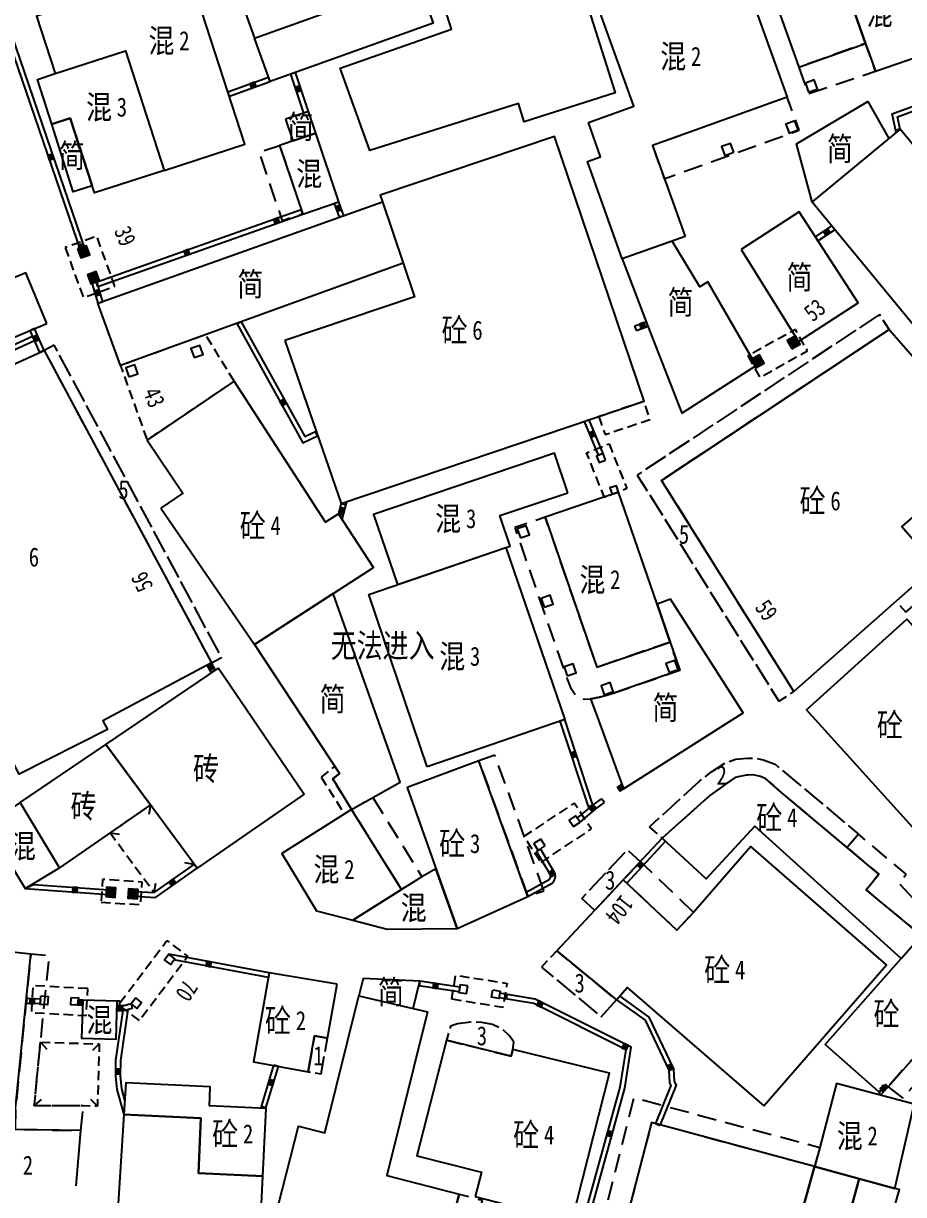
# Model space of a CAD drawing. Extents: x 395778 to 396698, y 996972 to 998012.
# Drawn here: x 396146 to 396192.3, y 997488.7 to 997550.3 of the extents above; entities that cross this region are included whole.
import ezdxf
from ezdxf.enums import TextEntityAlignment as Align

# ---------------------------------------------------------------- set-up
doc = ezdxf.new("R2010")
doc.units = 0
doc.header["$LTSCALE"] = 0.5
for name, pattern in [('X32', [1.5, 1, -0.5]), ('X39', [3, 2.5, -0.5]), ('X5', [3, 2, -1])]:
    doc.linetypes.add(name, pattern=pattern)
doc.layers.get('0').update_dxf_attribs({"linetype": 'CONTINUOUS'})
doc.layers.add('JMD', color=6, linetype='CONTINUOUS')
doc.layers.add('门牌号', color=2, linetype='CONTINUOUS')
doc.styles.add('正等线体', font='simhei.ttf')
doc.styles.add('细等线体', font='', dxfattribs={"width": 0.8})
doc.styles.get('细等线体').set_extended_font_data('SimSun')

# ---------------------------------------------------------------- blocks, each defined once
blk = doc.blocks.new('*U0')
at = {"linetype": 'Continuous'}
for points in [[(0, 0), (0.5, 0.5), (-0.5, 0.5)], [(0, 0), (-0.5, 0.5), (-0.5, -0.5)], [(0, 0), (-0.5, -0.5), (0.5, -0.5)], [(0, 0), (0.5, -0.5), (0.5, 0.5)]]:
    blk.add_solid(points, dxfattribs=at)
blk = doc.blocks.new('gc002')
blk.add_lwpolyline([(-0.5, -0.5), (0.5, -0.5), (0.5, 0.5), (-0.5, 0.5), (-0.5, -0.5)])
at = {"linetype": 'Continuous'}
blk.add_blockref('*U0', (0, 0), dxfattribs=at)
blk = doc.blocks.new('gc291')
blk.add_lwpolyline([(-0.5, -0.5), (0.5, -0.5), (0.5, 0.5), (-0.5, 0.5), (-0.5, -0.5)])

msp = doc.modelspace()

# ---------------------------------------------------------------- linework, layer by layer
at = {"layer": 'JMD', "linetype": 'Continuous'}
for p, q in [((396158.991, 997547.195), (396158.907, 997547.43)), ((396160.317, 997547.67), (396160.081, 997547.586)), ((396156.851, 997546.428), (396156.774, 997546.666)), ((396161.006, 997545.618), (396160.769, 997545.538)), ((396192.096, 997544.695), (396191.851, 997544.643)), ((396160.703, 997540.232), (396160.623, 997540.469)), ((396162.602, 997540.87), (396162.365, 997540.791, -990.949)), ((396162.865, 997540.146), (396162.629, 997540.062, -990.949)), ((396188.67, 997539.415), (396188.51, 997539.609)), ((396187.775, 997538.821), (396187.639, 997539.03)), ((396149.058, 997538.197), (396149.295, 997538.278)), ((396149.553, 997536.839), (396149.792, 997536.912)), ((396149.941, 997536.425), (396149.857, 997536.66)), ((396149.948, 997535.542), (396150.184, 997535.627)), ((396157.239, 997534.487), (396157.477, 997534.573, 6.043)), ((396178.236, 997534.12), (396178.151, 997534.355)), ((396178.835, 997534.337), (396178.746, 997534.571, 6.543)), ((396146.609, 997534.214), (396146.381, 997534.113)), ((396146.611, 997533.593), (396146.507, 997533.82)), ((396147.117, 997533.067), (396146.888, 997532.966)), ((396175.754, 997529.416, 6.554), (396175.522, 997529.324)), ((396161.485, 997528.581), (396161.38, 997528.807)), ((396176.482, 997527.648), (396176.25, 997527.555, 6.554)), ((396162.718, 997525.012), (396162.96, 997524.948)), ((396162.578, 997524.484), (396162.82, 997524.42)), ((396155.911, 997516.644), (396155.692, 997516.523)), ((396156.121, 997516.264), (396155.902, 997516.143)), ((396174.472, 997513.66), (396174.235, 997513.579, 6.508)), ((396177.559, 997510.013), (396177.426, 997510.225)), ((396177.374, 997509.897), (396177.241, 997510.109)), ((396152.704, 997509.172), (396152.621, 997508.679)), ((396175.952, 997509.162), (396175.715, 997509.083)), ((396176.552, 997509.302), (396176.401, 997509.501)), ((396175.272, 997508.266), (396175.129, 997508.472, 6.508)), ((396150.589, 997507.713), (396151.082, 997507.63)), ((396179.581, 997507.434), (396179.765, 997507.265, -989.272)), ((396173.198, 997506.854), (396172.984, 997506.725)), ((396155.008, 997506.049), (396154.515, 997506.13)), ((396155.157, 997505.848), (396155.008, 997506.049)), ((396146.114, 997504.778), (396146.556, 997504.997)), ((396150.481, 997504.461), (396150.499, 997504.71)), ((396152.899, 997504.57), (396152.98, 997505.064)), ((396177.547, 997505.234), (396177.736, 997505.07, -989.272)), ((396151.903, 997504.374), (396151.917, 997504.624)), ((396172.533, 997504.36), (396172.447, 997504.598, 6.652)), ((396158.944, 997500.351), (396158.9, 997500.105)), ((396166.862, 997499.919), (396166.824, 997499.672)), ((396168.955, 997499.596), (396168.914, 997499.35)), ((396171.436, 997499.214), (396171.396, 997498.967)), ((396146.192, 997498.995), (396146.185, 997498.745)), ((396146.93, 997498.974), (396146.915, 997498.724, 6.142)), ((396148.918, 997498.915), (396148.911, 997498.665)), ((396149.148, 997498.909), (396149.141, 997498.659)), ((396151.688, 997498.718), (396151.749, 997498.476)), ((396177.195, 997498.926), (396177.358, 997499.117, -982.032)), ((396146.929, 997496.704), (396147.26, 997496.329)), ((396150.016, 997496.614), (396149.652, 997496.271)), ((396159.429, 997495.419), (396159.19, 997495.491)), ((396191.459, 997494.362), (396191.369, 997494.441)), ((396146.603, 997493.361), (396146.974, 997493.697)), ((396149.92, 997493.336), (396149.577, 997493.7)), ((396191.072, 997493.937), (396190.983, 997494.018)), ((396158.772, 997493.247), (396158.533, 997493.319)), ((396179.23, 997492.427), (396179.462, 997492.333))]:
    msp.add_line(p, q, dxfattribs=at)
at = {"layer": 'JMD', "linetype": 'Continuous', "flags": 128}
for points in [[(396172.352, 997561.645), (396177.116, 997546.6), (396172.336, 997545.086), (396172.034, 997546.04), (396164.225, 997543.567), (396162.67, 997547.909), (396168.518, 997549.949), (396165.508, 997559.485)], [(396159.802, 997545.213), (396160.185, 997544.074), (396161.389, 997544.479), (396161.006, 997545.618)], [(396183.742, 997538.365), (396186.76, 997533.528), (396189.894, 997535.57), (396186.781, 997540.346)], [(396186.507, 997515.129), (396179.557, 997526.236), (396191.522, 997534.173), (396196.945, 997527.965), (396192.185, 997523.808), (396193.982, 997521.751)], [(396147.117, 997533.067), (396155.911, 997516.644), (396150.205, 997513.589), (396150.45, 997513.132), (396145.805, 997510.785), (396140.62, 997521.047), (396140.047, 997520.758), (396136.154, 997528.095)], [(396174.64, 997525.587), (396173.938, 997527.669), (396164.429, 997524.444), (396165.68, 997520.755), (396171.373, 997522.705), (396171.601, 997522.785), (396171.059, 997524.38)], [(396180.007, 997517.736), (396179.324, 997519.722), (396177.293, 997525.623), (396173.45, 997524.301), (396176.164, 997516.414)], [(396167.24, 997511.182), (396164.169, 997520.237), (396171.373, 997522.705), (396174.472, 997513.66)], [(396162.309, 997520.287), (396158.173, 997517.607), (396162.64, 997510.835), (396162.283, 997510.552), (396163.274, 997508.928), (396165.822, 997510.379)], [(396160.779, 997509.742), (396155.157, 997505.848), (396150.354, 997512.356), (396156.279, 997516.371)], [(396169.957, 997511.485), (396166.183, 997510.094), (396168.827, 997502.683), (396172.533, 997504.36)], [(396142.232, 997493.574), (396145.62, 997493.241), (396146.415, 997501.332), (396143.029, 997501.69), (396143.018, 997501.57), (396142.818, 997499.535)], [(396192.138, 997501.102), (396193.036, 997502.117), (396195.801, 997499.275), (396191.459, 997494.362), (396191.326, 997494.48), (396190.98, 997494.088), (396188.15, 997496.589)], [(396166.505, 997498.476), (396166.862, 997499.919), (396163.874, 997500.044), (396163.644, 997499.149)], [(396168.928, 997488.712), (396167.239, 997482.555), (396168.393, 997482.228), (396167.548, 997479.245), (396158.875, 997481.686), (396160.338, 997486.998), (396159.215, 997487.345), (396160.475, 997492.291), (396161.864, 997491.948), (396163.644, 997499.149), (396166.505, 997498.476), (396167.252, 997498.301), (396165.126, 997489.702)], [(396150.958, 997498.854), (396149.148, 997498.909), (396149.087, 997496.91), (396150.897, 997496.855)], [(396158.603, 997489.664), (396158.779, 997493.212), (396155.799, 997493.356), (396155.847, 997494.354), (396151.402, 997494.565), (396151.299, 997492.9), (396155.359, 997492.709), (396155.22, 997489.827)], [(396187.597, 997490.166), (396191.807, 997489.017), (396192.835, 997493.449), (396188.756, 997494.532), (396187.865, 997491.173)], [(396177.033, 997484.786), (396185.489, 997482.583), (396186.106, 997484.802), (396187.597, 997490.166), (396179.027, 997492.475)], [(396187.597, 997490.166), (396185.489, 997482.583), (396189.962, 997481.418), (396190.524, 997483.574), (396188.472, 997484.144), (396189.941, 997489.526)], [(396188.472, 997484.144), (396190.524, 997483.574), (396192.052, 997488.961), (396191.807, 997489.017), (396189.941, 997489.526)]]:
    msp.add_lwpolyline(points, close=True, dxfattribs=at)
for points, elevation in [([(396161.104, 997553.638), (396162.105, 997553.997), (396160.872, 997557.383), (396164.531, 997558.682), (396167.549, 997550.262), (396158.991, 997547.195), (396158.171, 997549.483), (396162.09, 997550.888)], 5.742), ([(396192.865, 997553.881), (396191.882, 997556.643), (396184.56, 997554.164), (396186.764, 997547.951), (396190.28, 997549.203), (396189.093, 997552.538)], -983.419), ([(396157.185, 997552.233), (396158.171, 997549.483), (396162.09, 997550.888), (396161.104, 997553.638)], 5.742), ([(396180.792, 997539.051), (396177.485, 997537.881), (396175.673, 997543.004), (396176.351, 997543.244), (396175.713, 997545.048), (396178.101, 997545.907), (396176.159, 997551.306), (396183.492, 997553.795), (396186.16, 997546.378), (396179.073, 997543.829)], -988.697), ([(396190.28, 997549.203), (396190.799, 997547.743), (396194.51, 997549.023), (396192.865, 997553.881), (396189.093, 997552.538)], -983.419), ([(396153.424, 997542.531), (396157.668, 997543.907), (396155.199, 997551.521), (396154.652, 997553.211), (396150.31, 997551.803), (396146.722, 997550.64), (396147.703, 997547.614), (396151.389, 997548.809)], -89.997), ([(396151.389, 997548.809), (396153.424, 997542.531), (396149.763, 997541.344), (396149.641, 997541.722), (396148.489, 997545.274), (396147.528, 997544.963), (396146.767, 997547.31), (396147.703, 997547.614)], -89.997), ([(396187.465, 997540.876), (396186.65, 997543.932), (396190.4, 997546.143), (396191.501, 997544.204)], 6.336), ([(396149.641, 997541.722), (396148.642, 997541.398), (396147.528, 997544.963), (396148.489, 997545.274)], -991.034), ([(396201.451, 997533.35), (396192.096, 997544.695), (396187.465, 997540.876), (396196.82, 997529.531)], -90.459), ([(396159.49, 997543.841), (396160.703, 997540.232), (396162.602, 997540.87), (396161.389, 997544.479)], -990.949), ([(396159.758, 997533.582), (396162.718, 997525.012), (396178.645, 997530.393), (396173.94, 997544.319), (396164.773, 997541.222), (396164.892, 997540.868), (396165.977, 997537.659), (396166.576, 997535.885)], -982.016), ([(396165.977, 997537.659), (396151.13, 997532.269), (396149.948, 997535.542), (396164.892, 997540.868)], 6.043), ([(396180.617, 997529.76), (396184.522, 997532.272), (396181.991, 997536.673), (396181.562, 997536.415), (396180.121, 997538.814), (396177.485, 997537.881), (396178.835, 997534.337)], 6.469), ([(396147.265, 997534.488), (396146.159, 997537.138), (396142.93, 997535.79), (396144.036, 997533.14)], 5.896), ([(396153.241, 997524.767), (396158.173, 997517.607), (396164.414, 997521.651), (396162.578, 997524.484), (396161.901, 997524.045), (396157.108, 997531.441), (396152.527, 997528.357), (396154.413, 997525.556)], 6.203), ([(396176.619, 997527.305), (396176.482, 997527.648), (396176.139, 997527.511), (396176.276, 997527.168)], 6.554), ([(396177.293, 997525.623), (396177.184, 997525.956), (396176.844, 997525.845), (396176.956, 997525.507)], 6.557), ([(396176.299, 997514.845), (396175.861, 997514.759), (396175.824, 997514.757), (396176.166, 997513.822), (396177.559, 997510.013), (396183.845, 997514.024), (396180.027, 997519.988), (396179.324, 997519.722), (396180.007, 997517.736), (396180.517, 997516.254), (396176.674, 997514.932)], 6.596), ([(396193.249, 997507.439), (396187.172, 997514.169), (396192.45, 997518.935), (396197.108, 997513.789), (396194.422, 997511.357), (396195.846, 997509.784)], -989.419), ([(396147.928, 997505.877), (396145.851, 997509.305), (396150.354, 997512.356), (396152.704, 997509.172)], 5.856), ([(396179.581, 997507.434), (396181.908, 997505.296), (396184.452, 997508.065), (396192.138, 997501.102), (396193.208, 997502.312), (396190.308, 997504.709), (396190.975, 997505.533), (396185.884, 997509.813), (396185.035, 997510.548), (396184.758, 997510.678), (396184.373, 997510.759), (396183.994, 997510.739), (396183.422, 997510.61), (396182.893, 997510.252), (396182.099, 997509.666)], -989.472), ([(396145.851, 997509.305), (396144.093, 997508.114), (396146.114, 997504.778), (396147.928, 997505.877)], 5.856), ([(396165.899, 997504.732), (396163.274, 997508.928), (396159.598, 997506.628), (396161.431, 997503.613), (396163.33, 997503.125)], 6.375), ([(396174.938, 997508.035), (396175.272, 997508.266), (396175.041, 997508.6), (396174.707, 997508.369)], 6.508), ([(396173.44, 997507.021), (396173.206, 997507.381), (396172.846, 997507.147), (396173.08, 997506.787)], 6.66), ([(396184.929, 997493.357), (396191.382, 997500.767), (396184.242, 997506.985), (396181.231, 997503.527), (396180.362, 997502.598), (396177.547, 997505.234), (396174.057, 997501.507), (396177.195, 997498.926), (396177.747, 997499.572)], -982.032), ([(396167.706, 997505.824), (396166.965, 997505.391), (396165.899, 997504.732), (396163.33, 997503.125), (396165.134, 997502.646), (396168.827, 997502.683)], 6.375), ([(396153.676, 997501.326), (396153.443, 997501.019), (396153.75, 997500.786), (396153.983, 997501.093)], -990.829), ([(396162.507, 997499.748), (396158.944, 997500.351), (396158.114, 997495.663), (396160.986, 997495.154), (396161.321, 997497.045), (396162.004, 997496.924)], 6.293), ([(396146.939, 997499.136), (396147.324, 997499.114), (396147.299, 997498.668), (396146.914, 997498.69)], 6.001), ([(396169.379, 997499.659), (396168.977, 997499.726), (396168.91, 997499.324), (396169.312, 997499.257)], 6.421), ([(396170.686, 997499.454), (396171.076, 997499.391), (396171.013, 997499.001), (396170.623, 997499.064)], 6.409), ([(396148.542, 997499.054), (396148.923, 997499.037), (396148.906, 997498.656), (396148.525, 997498.673)], 6.226), ([(396151.929, 997499.027), (396151.688, 997498.718), (396151.997, 997498.477), (396152.238, 997498.786)], -990.846), ([(396169.772, 997488.585), (396174.85, 997487.283), (396176.821, 997495.079), (396171.75, 997496.323), (396171.663, 997495.97), (396168.256, 997496.806), (396166.7, 997490.735), (396170.1, 997489.864)], -988.539), ([(396154.516, 997484.105), (396156.607, 997483.927), (396156.641, 997484.646), (396158.362, 997484.562), (396158.603, 997489.664), (396155.22, 997489.827), (396155.359, 997492.709), (396151.299, 997492.9), (396150.805, 997484.918), (396154.546, 997484.743)], -983.672)]:
    msp.add_lwpolyline(points, close=True, dxfattribs=dict(at, elevation=elevation))
at = {"layer": 'JMD', "color": 7, "linetype": 'Continuous', "flags": 128}
for points in [[(396154.632, 997555.303), (396144.375, 997551.885), (396149.058, 997538.197)], [(396156.851, 997546.428), (396158.991, 997547.195)], [(396161.006, 997545.618), (396160.317, 997547.67)], [(396149.941, 997536.425), (396160.703, 997540.232)], [(396187.775, 997538.821), (396188.67, 997539.415)], [(396149.553, 997536.839), (396149.948, 997535.542)], [(396147.117, 997533.067), (396146.609, 997534.214)], [(396131.372, 997533.475), (396134.118, 997527.875), (396146.611, 997533.593)], [(396156.121, 997516.264), (396155.911, 997516.644)], [(396151.903, 997504.374), (396152.972, 997504.316), (396155.157, 997505.848)], [(396158.944, 997500.351), (396153.676, 997501.326)], [(396168.955, 997499.596), (396166.862, 997499.919)], [(396175.629, 997487.042), (396177.634, 997494.285), (396177.965, 997496.45), (396172.919, 997498.972), (396171.057, 997499.276)], [(396151.688, 997498.718), (396151.297, 997498.619), (396151.091, 997498.625), (396151.097, 997498.855), (396150.958, 997498.854)], [(396151.26, 997498.37), (396150.876, 997495.755), (396150.86, 997494.926), (396150.935, 997494.212), (396151.299, 997492.9)], [(396191.057, 997493.921), (396191.459, 997494.362)]]:
    msp.add_lwpolyline(points, dxfattribs=at)
at = {"layer": 'JMD', "linetype": 'Continuous', "flags": 128}
for points in [[(396154.711, 997555.066), (396144.693, 997551.728), (396149.295, 997538.278)], [(396156.774, 997546.666), (396158.907, 997547.43)], [(396160.769, 997545.538), (396160.081, 997547.586)], [(396149.857, 997536.66), (396160.623, 997540.469)], [(396187.639, 997539.03), (396188.51, 997539.609)], [(396149.792, 997536.912), (396150.184, 997535.626)], [(396131.603, 997533.572), (396134.235, 997528.203), (396146.507, 997533.82)], [(396146.889, 997532.964), (396146.379, 997534.118)], [(396155.913, 997516.123), (396155.691, 997516.526)], [(396151.917, 997504.624), (396152.899, 997504.57), (396155.008, 997506.049)], [(396158.9, 997500.105), (396153.931, 997501.025)], [(396168.914, 997499.35), (396166.802, 997499.675)], [(396175.387, 997487.108), (396177.389, 997494.337), (396177.69, 997496.308), (396172.841, 997498.731), (396171.018, 997499.029)], [(396151.749, 997498.476), (396151.325, 997498.368), (396150.944, 997498.379)], [(396151.52, 997498.418), (396151.126, 997495.734), (396151.111, 997494.936), (396151.181, 997494.258), (396151.347, 997493.664)], [(396190.927, 997493.956), (396191.369, 997494.441)], [(396148.793, 997489.161), (396149.046, 997492.059), (396145.6, 997492.121), (396145.62, 997493.241), (396142.64, 997493.534), (396142.249, 997489.553)]]:
    msp.add_lwpolyline(points, dxfattribs=at)
at = {"layer": 'JMD', "linetype": 'X5', "flags": 128}
for points, elevation in [([(396186.764, 997547.951), (396187.259, 997546.565), (396190.799, 997547.743), (396190.28, 997549.203)], -986.758), ([(396186.16, 997546.378), (396179.073, 997543.829), (396179.7, 997542.086), (396186.787, 997544.636)], -988.697), ([(396159.49, 997543.841), (396160.703, 997540.232), (396159.641, 997539.875), (396158.428, 997543.484)], -990.949), ([(396192.384, 997519.303), (396194.232, 997520.92), (396193.71, 997521.51), (396191.872, 997519.881)], -989.22), ([(396166.965, 997505.391), (396165.899, 997504.732), (396163.274, 997508.928), (396164.375, 997509.583)], 6.375)]:
    msp.add_lwpolyline(points, close=True, dxfattribs=dict(at, elevation=elevation))
at = {"layer": 'JMD', "linetype": 'Continuous', "flags": 128}
for points, elevation in [([(396191.878, 997544.516), (396191.669, 997545.505), (396196.148, 997547.152)], -89.881), ([(396162.629, 997540.062), (396162.365, 997540.791)], -990.949), ([(396157.477, 997534.573), (396160.813, 997528.542), (396161.403, 997528.818)], 6.043), ([(396178.151, 997534.355), (396178.746, 997534.571)], 6.543), ([(396176.25, 997527.555), (396175.517, 997529.336)], 6.554), ([(396163.002, 997525.108), (396162.762, 997524.2)], 6.203), ([(396175.746, 997508.989), (396174.235, 997513.579)], 6.508), ([(396177.241, 997510.109), (396177.471, 997510.253)], 6.602), ([(396175.129, 997508.472), (396175.952, 997509.162), (396176.401, 997509.501)], 6.508), ([(396179.765, 997507.265), (396177.736, 997505.07)], -989.272), ([(396172.447, 997504.598), (396173.652, 997505.255), (396173.687, 997505.297), (396173.717, 997505.358), (396173.73, 997505.434), (396173.717, 997505.503), (396172.984, 997506.725)], 6.652), ([(396146.556, 997504.997), (396150.499, 997504.71)], 4.878), ([(396146.915, 997498.724), (396146.161, 997498.746)], 6.142), ([(396149.141, 997498.659), (396148.906, 997498.666)], 6.121), ([(396177.358, 997499.117), (396178.895, 997498.021), (396180.186, 997495.303), (396180.219, 997494.631), (396180.316, 997494.447), (396179.462, 997492.333)], 6.433), ([(396158.515, 997493.259), (396159.19, 997495.491)], -983.672)]:
    msp.add_lwpolyline(points, dxfattribs=dict(at, elevation=elevation))
at = {"layer": 'JMD', "color": 7, "linetype": 'Continuous', "flags": 128}
for points, elevation in [([(396192.096, 997544.695), (396191.959, 997545.345), (396196.232, 997546.917)], -89.881), ([(396162.865, 997540.146), (396162.602, 997540.87)], -990.949), ([(396157.239, 997534.487), (396160.707, 997528.216), (396161.485, 997528.581)], 6.043), ([(396178.236, 997534.12), (396178.835, 997534.337)], 6.543), ([(396176.482, 997527.648), (396175.754, 997529.416)], 6.554), ([(396162.718, 997525.012), (396162.578, 997524.484)], 6.203), ([(396175.952, 997509.162), (396174.472, 997513.66)], 6.508), ([(396177.374, 997509.897), (396177.559, 997510.013)], 6.602), ([(396175.272, 997508.266), (396176.108, 997508.966), (396176.552, 997509.302)], 6.508), ([(396179.581, 997507.434), (396177.547, 997505.234)], -989.272), ([(396172.533, 997504.36), (396173.812, 997505.058), (396173.899, 997505.16), (396173.957, 997505.281), (396173.984, 997505.436), (396173.954, 997505.594), (396173.194, 997506.861)], 6.652), ([(396146.114, 997504.778), (396150.481, 997504.461)], 4.878), ([(396146.93, 997498.974), (396146.185, 997498.995)], 6.142), ([(396149.148, 997498.909), (396148.918, 997498.915)], 6.121), ([(396177.195, 997498.926), (396178.697, 997497.855), (396179.939, 997495.241), (396179.972, 997494.563), (396180.041, 997494.433), (396179.23, 997492.427)], 6.433), ([(396158.772, 997493.247), (396159.429, 997495.419)], -983.672)]:
    msp.add_lwpolyline(points, dxfattribs=dict(at, elevation=elevation))
at = {"layer": 'JMD', "linetype": 'X32', "flags": 128}
for points, elevation in [([(396148.227, 997538.468), (396149.177, 997535.843), (396150.835, 997536.443), (396149.885, 997539.068)], -990.484), ([(396157.108, 997531.441), (396155.601, 997533.892), (396151.13, 997532.269), (396152.527, 997528.357)], 6.203), ([(396184.096, 997532.777), (396184.724, 997531.648), (396187.219, 997533.036), (396186.591, 997534.165)], -989.953), ([(396176.265, 997529.589), (396176.586, 997528.639), (396178.944, 997529.437), (396178.645, 997530.393)], -989.445), ([(396161.679, 997510.637), (396162.896, 997508.692), (396163.274, 997508.928), (396162.283, 997510.552), (396162.64, 997510.835), (396162.393, 997511.209)], -990.517), ([(396173.228, 997506.155), (396175.87, 997507.913), (396174.965, 997509.273), (396172.323, 997507.515)], -989.546), ([(396152.125, 997497.837), (396151.024, 997498.668), (396153.573, 997502.046), (396154.663, 997501.201)], -989.958), ([(396168.536, 997498.959), (396168.736, 997500.224), (396171.442, 997499.797), (396171.214, 997498.536)], -989.714), ([(396149.408, 997499.519), (396146.524, 997499.675), (396146.448, 997498.263), (396149.332, 997498.107)], -990.432), ([(396146.929, 997496.704), (396150.016, 997496.614), (396149.92, 997493.336), (396149.182, 997493.358), (396146.603, 997493.361)], -989.314)]:
    msp.add_lwpolyline(points, close=True, dxfattribs=dict(at, elevation=elevation))
at = {"layer": 'JMD', "linetype": 'X39', "flags": 128}
for points in [[(396191.005, 997534.952), (396178.282, 997526.512), (396185.715, 997514.633), (396186.507, 997515.129), (396179.557, 997526.236), (396191.522, 997534.173)], [(396147.117, 997533.067), (396155.911, 997516.644), (396156.44, 997516.927), (396147.646, 997533.35)]]:
    msp.add_lwpolyline(points, close=True, dxfattribs=at)
at = {"layer": 'JMD', "linetype": 'X32', "flags": 128}
for points in [[(396176.797, 997528.158), (396177.74, 997525.802), (396176.56, 997525.33), (396175.617, 997527.686)], [(396152.899, 997504.57), (396155.008, 997506.049), (396152.704, 997509.172), (396150.589, 997507.713)], [(396150.108, 997504.068), (396152.195, 997503.929), (396152.274, 997505.117), (396150.187, 997505.255)]]:
    msp.add_lwpolyline(points, close=True, dxfattribs=at)
at = {"layer": 'JMD', "linetype": 'X5', "flags": 128}
for points in [[(396180.517, 997516.254), (396180.007, 997517.736), (396176.164, 997516.414), (396173.45, 997524.301), (396171.851, 997523.751), (396174.576, 997515.833), (396174.776, 997515.344), (396175.05, 997514.919), (396175.201, 997514.842), (396175.495, 997514.737), (396175.861, 997514.759), (396176.299, 997514.845), (396176.674, 997514.932)], [(396173.377, 997504.665), (396170.801, 997511.79), (396169.957, 997511.485), (396172.533, 997504.36)], [(396191.459, 997494.362), (396192.228, 997493.757), (396197.112, 997499.301), (396194.35, 997502.133), (396193.834, 997503.123), (396192.031, 997505.053), (396192.403, 997505.531), (396189.905, 997507.637), (396189.312, 997506.931), (396190.975, 997505.533), (396190.308, 997504.709), (396193.208, 997502.312), (396193.036, 997502.117), (396195.801, 997499.275)], [(396181.231, 997503.527), (396178.455, 997506.183), (396177.547, 997505.234), (396180.362, 997502.598)], [(396149.046, 997492.059), (396149.182, 997493.358), (396146.603, 997493.361), (396146.929, 997496.704), (396147.395, 997501.239), (396146.415, 997501.332), (396145.62, 997493.241), (396145.6, 997492.121)], [(396187.865, 997491.173), (396187.597, 997490.166), (396179.027, 997492.475), (396177.033, 997484.786), (396175.899, 997485.039), (396178.113, 997493.784)], [(396170.14, 997488.396), (396168.393, 997482.228), (396167.239, 997482.555), (396168.928, 997488.712)]]:
    msp.add_lwpolyline(points, close=True, dxfattribs=at)
at = {"layer": 'JMD', "linetype": 'X39', "flags": 128}
for points, elevation in [([(396189.905, 997507.637), (396189.312, 997506.931), (396185.884, 997509.813), (396185.035, 997510.548), (396184.758, 997510.678), (396184.373, 997510.759), (396183.994, 997510.739), (396183.422, 997510.61), (396182.893, 997510.252), (396182.099, 997509.666), (396179.581, 997507.434), (396178.926, 997508.027), (396181.547, 997510.416), (396182.172, 997510.916), (396182.892, 997511.391), (396183.464, 997511.574), (396184.075, 997511.628), (396184.456, 997511.637), (396184.887, 997511.552), (396185.517, 997511.321)], -989.272), ([(396176.048, 997503.634), (396175.375, 997504.264), (396177.761, 997506.817), (396178.455, 997506.183), (396177.547, 997505.234)], -988.701), ([(396176.389, 997498.032), (396177.195, 997498.926), (396174.057, 997501.507), (396173.246, 997500.652)], -988.881), ([(396171.75, 997496.323), (396171.797, 997496.707), (396171.57, 997497.045), (396171.192, 997497.375), (396170.672, 997497.641), (396170.12, 997497.743), (396169.537, 997497.761), (396168.828, 997497.664), (396168.466, 997497.552), (396168.256, 997496.806), (396171.663, 997495.97)], -988.539), ([(396162.004, 997496.924), (396161.321, 997497.045), (396160.986, 997495.154), (396161.669, 997495.034)], 6.293)]:
    msp.add_lwpolyline(points, close=True, dxfattribs=dict(at, elevation=elevation))

# ---------------------------------------------------------------- block references
at = {"layer": 'JMD', "linetype": 'Continuous', "xscale": 0.25, "yscale": 0.25}
for p, rotation in [((396158.093, 997547.006), 19.71964456569053), ((396160.474, 997546.809), 108.577712098261), ((396147.468, 997543.231), 288.8875889096171), ((396162.59, 997540.538), 109.9290451416065), ((396159.326, 997539.878), 19.48197310270691), ((396188.243, 997539.282), 33.62692791286715), ((396149.086, 997538.501), 288.8875889096171), ((396154.613, 997538.21), 19.48197310270691), ((396149.91, 997536.097), 286.9295640040678), ((396178.553, 997534.368), 19.91395515589257), ((396146.698, 997533.705), 113.8670291493379), ((396159.679, 997530.334), 298.9438898019371), ((396175.929, 997528.663), 112.3736260174633), ((396162.755, 997524.663), 255.1976390329684), ((396155.886, 997516.432), 118.9089991328171), ((396174.945, 997511.822), 108.2142437754626), ((396177.419, 997510.073), 32.08882361351026), ((396175.949, 997508.996), 39.94013115620443), ((396178.452, 997506.029), 227.2452127015405), ((396173.814, 997505.585), 120.9637565336305), ((396148.743, 997504.712), 355.8447320798466), ((396153.861, 997505.092), 35.0359937422209), ((396155.76, 997500.813), 169.5143650847054), ((396167.68, 997499.666), 171.2378364856599), ((396146.483, 997498.861), 178.3335427907669), ((396149.006, 997498.788), 178.412939587876), ((396151.109, 997498.499), 178.4129395766052), ((396173.173, 997498.705), 153.4440332973292), ((396177.645, 997496.47), 153.4440332973292), ((396180.008, 997495.386), 295.4139771098287), ((396150.99, 997495.166), 268.9142058256814), ((396159.047, 997494.586), 73.17954153241355), ((396191.212, 997494.276), 47.67937472716466), ((396176.842, 997491.894), 74.5233012929278)]:
    msp.add_blockref('gc002', p, dxfattribs=dict(at, rotation=rotation))
at = {"layer": 'JMD', "linetype": 'Continuous', "yscale": 0.5, "zscale": 0.5}
for name, p, xscale, rotation in [('gc291', (396187.432, 997546.967), 0.5, 20.28065542586443), ('gc291', (396186.404, 997544.806), 0.5, 110.4015785799196), ('gc291', (396183.029, 997543.629), 0.4999999999999999, 110.4015785799196), ('gc002', (396149.195, 997538.244), 0.5, 289.3308492515587), ('gc002', (396149.712, 997536.887), 0.4999999999999999, 110.7614805103137), ('gc002', (396186.499, 997533.493), 0.4999999999999998, 28.99169265100497), ('gc291', (396155.15, 997533.012), 0.5000000000000001, 18.80123919462057), ('gc002', (396184.612, 997532.492), 0.5, 28.99169265100497), ('gc291', (396151.732, 997531.989), 0.5, 18.80123919462056), ('gc291', (396172.294, 997523.527), 0.4999999999999999, 19.14918963067312), ('gc291', (396173.551, 997519.88), 0.4999999999999999, 19.14918963067312), ('gc291', (396174.759, 997516.278), 0.5, 19.14918963067309), ('gc291', (396180.105, 997516.455), 0.4999999999999998, 19.1491896306731), ('gc291', (396176.696, 997515.286), 0.5, 19.14918963067309), ('gc002', (396150.625, 997504.584), 0.5, 355.6180198269537), ('gc002', (396151.79, 997504.504), 0.5, 176.232043740479)]:
    msp.add_blockref(name, p, dxfattribs=dict(at, xscale=xscale, rotation=rotation))

# ---------------------------------------------------------------- texts
at = {"layer": 'JMD', "linetype": 'Continuous', "style": '细等线体', "width": 0.8}
for s, p in [('混', (396191.691, 997550.805, -983.419)), ('混', (396153.963, 997549.347, -89.997)), ('混', (396180.85, 997548.523, -988.697)), ('混', (396150.682, 997545.858, -89.997)), ('砼', (396169.364, 997534.128, -982.016)), ('砼', (396188.176, 997525.16)), ('混', (396169.029, 997524.222)), ('砼', (396158.761, 997523.858, 6.203)), ('混', (396176.604, 997521.018)), ('混', (396169.239, 997516.987)), ('砼', (396192.236, 997513.378, -989.419)), ('砼', (396185.9, 997508.509, -989.472)), ('砼', (396169.24, 997507.146)), ('混', (396162.633, 997505.79, 6.375)), ('砼', (396183.163, 997500.506, -982.032)), ('砼', (396160.086, 997497.838, 6.293)), ('砼', (396192.062, 997498.194)), ('砼', (396157.311, 997491.884)), ('砼', (396173.129, 997491.834, -988.539)), ('混', (396190.123, 997491.778))]:
    msp.add_text(s, height=1.25, dxfattribs=at).set_placement(p, align=Align.MIDDLE_RIGHT)
at = {"layer": 'JMD', "linetype": 'Continuous', "style": '正等线体', "width": 0.8}
for s, p in [('2', (396154.213, 997549.347, -89.997)), ('2', (396181.1, 997548.523, -988.697)), ('3', (396150.932, 997545.858, -89.997)), ('6', (396169.614, 997534.128, -982.016)), ('6', (396188.426, 997525.16)), ('3', (396169.279, 997524.222)), ('4', (396159.011, 997523.858, 6.203)), ('6', (396146.311, 997522.207)), ('2', (396176.854, 997521.018)), ('3', (396169.489, 997516.987)), ('4', (396186.15, 997508.509, -989.472)), ('3', (396169.49, 997507.146)), ('2', (396162.883, 997505.79, 6.375)), ('4', (396183.413, 997500.506, -982.032)), ('2', (396160.336, 997497.838, 6.293)), ('2', (396157.561, 997491.884)), ('4', (396173.379, 997491.834, -988.539)), ('2', (396190.373, 997491.778)), ('2', (396145.996, 997490.24))]:
    msp.add_text(s, height=1, dxfattribs=at).set_placement(p, align=Align.MIDDLE_LEFT)
at = {"layer": 'JMD', "linetype": 'Continuous', "width": 0.8}
for s, height, style, p in [('简', 1.25, '细等线体', (396160.596, 997544.846)), ('简', 1.25, '细等线体', (396148.578, 997543.328, -991.034)), ('简', 1.25, '细等线体', (396188.922, 997543.693, 6.336)), ('混', 1.25, '细等线体', (396161.046, 997542.356, -990.949)), ('简', 1.25, '细等线体', (396157.953, 997536.574, 6.043)), ('简', 1.25, '细等线体', (396186.802, 997536.94)), ('简', 1.25, '细等线体', (396180.556, 997535.62, 6.469)), ('5', 1, '正等线体', (396151.29, 997525.746)), ('5', 1, '正等线体', (396180.736, 997523.398)), ('无法进入', 1.25, '细等线体', (396164.902, 997517.572)), ('简', 1.25, '细等线体', (396162.273, 997514.764)), ('简', 1.25, '细等线体', (396179.76, 997514.313, 6.596)), ('砖', 1.25, '细等线体', (396155.62, 997511.101)), ('2', 1, '正等线体', (396182.716, 997510.743)), ('砖', 1.25, '细等线体', (396149.189, 997509.135, 5.856)), ('混', 1.25, '细等线体', (396146, 997507.021, 5.856)), ('3', 1, '正等线体', (396176.859, 997505.215)), ('混', 1.25, '细等线体', (396166.532, 997503.779, 6.375)), ('简', 1.25, '细等线体', (396165.338, 997499.372)), ('3', 1, '正等线体', (396175.254, 997499.805)), ('混', 1.25, '细等线体', (396150.023, 997497.882)), ('3', 1, '正等线体', (396170.12, 997497.034)), ('1', 1, '正等线体', (396161.532, 997495.994))]:
    msp.add_text(s, height=height, dxfattribs=dict(at, style=style)).set_placement(p, align=Align.MIDDLE)
at = {"layer": '门牌号', "linetype": 'Continuous', "style": '细等线体', "width": 0.8}
for s, rotation, p in [('39', 292.69747, (396151.375, 997539.075)), ('53', 38.90397, (396187.601, 997535.187)), ('43', 292.69747, (396152.895, 997530.59)), ('56', 116.24949, (396152.261, 997520.893)), ('59', 306.20804, (396185.07, 997519.409)), ('104', 231.59467, (396177.344, 997503.653)), ('70', 237.54471, (396154.614, 997499.409))]:
    msp.add_text(s, height=0.9, rotation=rotation, dxfattribs=at).set_placement(p, align=Align.MIDDLE)

doc.saveas('drawing.dxf')
